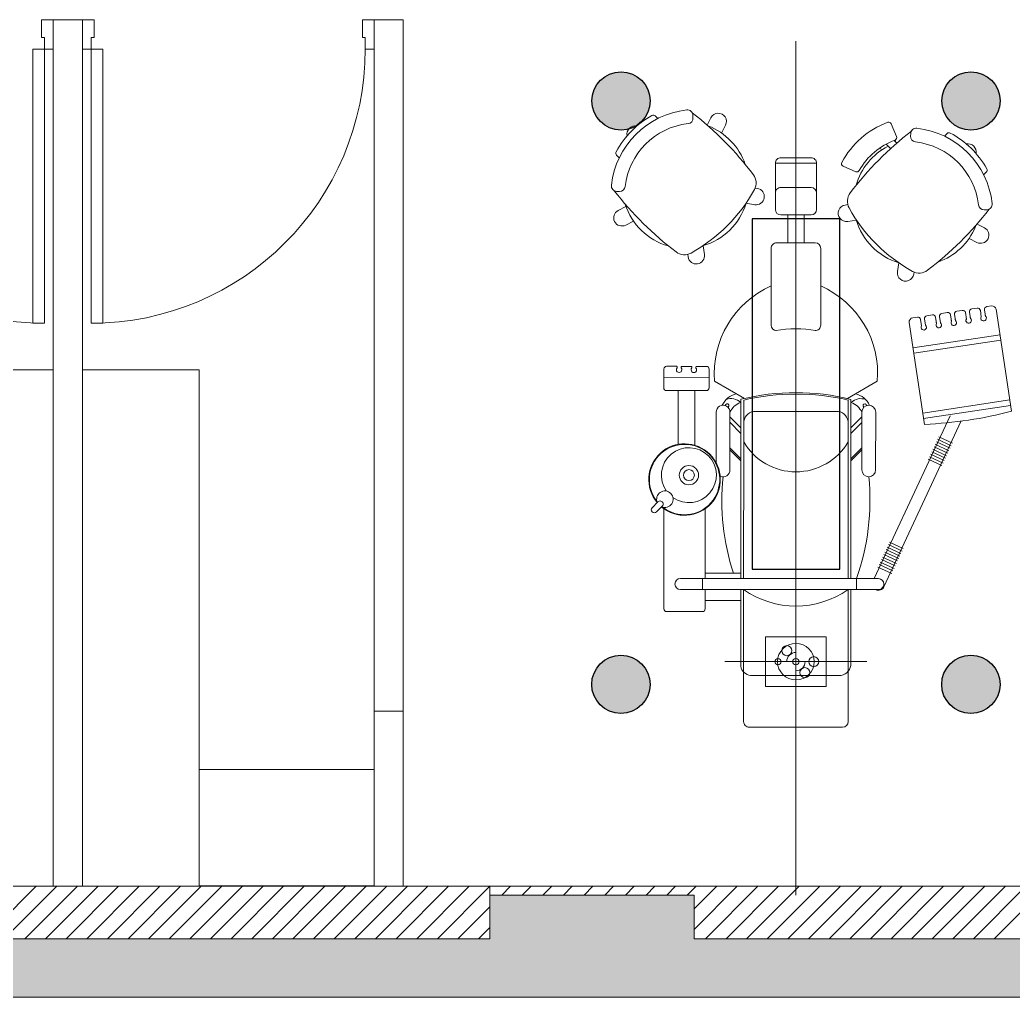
# Model space of a CAD drawing. Header units: metres. Extents: x 11578468 to 47831421, y -58341524 to -14256839.
# Drawn here: x 23841616 to 23845022, y -29093892 to -29090542 of the extents above; entities that cross this region are included whole.
import ezdxf

# ---------------------------------------------------------------- set-up
doc = ezdxf.new("R2010")
doc.units = ezdxf.units.M
doc.header["$LTSCALE"] = 50
doc.header["$MEASUREMENT"] = 0
doc.layers.get('0').update_dxf_attribs({"linetype": 'CONTINUOUS'})
doc.layers.add('#조명', color=40, linetype='CONTINUOUS')
doc.layers.add('wall', color=3, linetype='CONTINUOUS')
doc.layers.add('ha', color=8, linetype='CONTINUOUS', lineweight=5)

msp = doc.modelspace()

# ---------------------------------------------------------------- hatches: boundary and pattern name
at = {"layer": 'wall', "ltscale": 10}
h = msp.add_hatch(color=1, dxfattribs=at)
h.dxf.hatch_style = 1
h.paths.add_polyline_path([(23843777.18645522, -29090820.09982186, 1), (23843577.18645522, -29090820.09982186, 1)])
h = msp.add_hatch(color=1, dxfattribs=at)
h.dxf.hatch_style = 1
h.paths.add_polyline_path([(23844977.18647473, -29090820.09982186, 1), (23844777.18647473, -29090820.09982186, 1)])
h = msp.add_hatch(color=1, dxfattribs=at)
h.dxf.hatch_style = 1
h.paths.add_polyline_path([(23843776.82577935, -29092820.09982186, 1), (23843576.82577935, -29092820.09982186, 1)])
h = msp.add_hatch(color=1, dxfattribs=at)
h.dxf.hatch_style = 1
h.paths.add_polyline_path([(23844976.82579887, -29092820.09982186, 1), (23844776.82579887, -29092820.09982186, 1)])

# ---------------------------------------------------------------- linework, layer by layer
at = {"layer": '#조명', "ltscale": 10}
msp.add_lwpolyline([(23844127.00552205, -29092424.81437638), (23844427.00552205, -29092424.81437638), (23844427.00552205, -29091224.81437638), (23844127.00552205, -29091224.81437638)], close=True, dxfattribs=at)
for centre in [(23843677.18645522, -29090820.09982186), (23844877.18647473, -29090820.09982186), (23843676.82577935, -29092820.09982186), (23844876.82579887, -29092820.09982186)]:
    msp.add_circle(centre, 100)
at = {"layer": 'ha'}
for p, q in [((23841730.24383305, -29090542.27177942), (23841690.24383305, -29090542.27177942)), ((23841690.24383305, -29090542.27177942), (23841690.24383305, -29090602.27177942)), ((23841730.24383305, -29090542.2717794), (23841830.24383305, -29090542.2717794)), ((23841730.24383305, -29090542.27177942), (23841830.24383305, -29090542.27177942)), ((23841730.24383305, -29093512.27177939), (23841730.24383305, -29090542.27177942)), ((23841730.24383305, -29090642.27177942), (23841730.24383305, -29090542.27177942)), ((23841830.24383305, -29090542.2717794), (23841830.24383305, -29090642.27177941)), ((23841830.24383305, -29090542.27177942), (23841830.24383305, -29090642.27177942)), ((23841830.24383305, -29090642.27177942), (23841830.24383305, -29090542.27177942)), ((23841830.24383305, -29090542.27177942), (23841870.24383305, -29090542.27177942)), ((23841870.24383305, -29090542.27177942), (23841870.24383305, -29090602.27177942)), ((23842830.24383305, -29090542.27177942), (23842790.24383305, -29090542.27177942)), ((23842790.24383305, -29090542.27177942), (23842790.24383305, -29090602.27177942)), ((23842830.24383305, -29090542.2717794), (23842830.24383305, -29093512.27177938)), ((23842830.24383305, -29090542.2717794), (23842930.24383305, -29090542.2717794)), ((23842830.24383305, -29090642.27177942), (23842830.24383305, -29090542.27177942)), ((23842930.24383305, -29090542.2717794), (23842930.24383305, -29093512.27177938)), ((23841690.24383305, -29090602.27177942), (23841700.24383305, -29090602.27177942)), ((23841700.24383305, -29090602.27177942), (23841700.24383305, -29090642.27177942)), ((23841870.24383305, -29090602.27177942), (23841860.24383305, -29090602.27177942)), ((23841860.24383305, -29090602.27177942), (23841860.24383305, -29090642.27177942)), ((23842790.24383305, -29090602.27177942), (23842800.24383305, -29090602.27177942)), ((23842800.24383305, -29090602.27177942), (23842800.24383305, -29090642.27177942)), ((23841700.24383305, -29090642.27177942), (23841660.24383305, -29090642.27177942)), ((23841660.24383305, -29090642.27177942), (23841660.24383305, -29091582.27177942)), ((23841700.24383305, -29090642.27177942), (23841730.24383305, -29090642.27177942)), ((23841700.24383305, -29091582.27177942), (23841700.24383305, -29090642.27177942)), ((23841830.24383305, -29090642.27177942), (23841830.24383305, -29093512.27177939)), ((23841860.24383305, -29090642.27177942), (23841830.24383305, -29090642.27177942)), ((23841860.24383305, -29091582.27177942), (23841860.24383305, -29090642.27177942)), ((23841860.24383305, -29090642.27177942), (23841900.24383305, -29090642.27177942)), ((23841900.24383305, -29090642.27177942), (23841900.24383305, -29091582.27177942)), ((23842800.24383305, -29090642.27177942), (23842830.24383305, -29090642.27177942)), ((23844276.69593416, -29093542.2717794), (23844277.22374493, -29090615.48441824)), ((23843803.58431722, -29090880.36259961), (23843794.56423073, -29090871.3392592)), ((23843923.66018338, -29090868.97731691), (23843924.04733234, -29090878.42180504)), ((23843985.40976929, -29090877.53543856), (23843972.39992597, -29090902.7719336)), ((23844035.69571318, -29090903.4586997), (23844021.88513255, -29090930.24846505)), ((23844622.23776557, -29090941.91178627), (23844603.55617258, -29090898.53513156)), ((23844670.70266903, -29090931.7944639), (23844670.3121137, -29090941.23881178)), ((23844786.09750638, -29090940.92269087), (23844795.28735257, -29090931.73615864)), ((23844566.32403552, -29090979.92900586), (23844570.5998483, -29090988.42012779)), ((23844586.08299343, -29090968.06142783), (23844600.90067955, -29090982.88445929)), ((23844613.66604492, -29090955.64289101), (23844622.82774398, -29090964.80789507)), ((23844616.85334939, -29090954.48337635), (23844621.26534048, -29090963.24492795)), ((23843671.40122068, -29091014.87541018), (23843662.21468845, -29091005.68556399)), ((23844225.29162493, -29091014.83733015), (23844329.0118246, -29091014.85603483)), ((23841900.24383305, -29091459.5361588), (23841900.24383305, -29091035.02525667)), ((23841900.24383305, -29091459.5361588), (23841900.24383305, -29091035.02525667)), ((23844206.41332454, -29091135.62084183), (23844206.43170615, -29091033.69214772)), ((23844347.86664187, -29091033.71765381), (23844206.43000596, -29091033.69214742)), ((23844277.04763733, -29091592.02663536), (23844277.14812546, -29091034.8053712)), ((23844347.84996046, -29091135.64634822), (23844347.86664187, -29091033.71765381)), ((23844482.31180063, -29091062.75544627), (23844438.85136854, -29091044.01918621)), ((23844920.61031695, -29091073.10578742), (23844929.63365736, -29091064.08570092)), ((23844137.6032168, -29091118.82112132), (23844144.73009294, -29091119.98460036)), ((23844225.27494352, -29091116.76602456), (23844328.99514319, -29091116.78472924)), ((23843662.27299371, -29091130.27024753), (23843671.71734159, -29091130.66080286)), ((23844206.40312199, -29091192.19549619), (23844206.41332455, -29091135.62084183)), ((23844347.84996046, -29091135.64634822), (23844347.8397579, -29091192.22100258)), ((23843667.3197895, -29091195.51071166), (23843694.11453426, -29091181.70979434)), ((23844105.86853273, -29091170.96395328), (23844135.61481776, -29091175.82010322)), ((23844445.95979554, -29091176.98190172), (23844455.10481507, -29091175.57792288)), ((23844328.97813893, -29091211.07581985), (23844225.25793926, -29091211.05711516)), ((23844248.81346707, -29091306.68650819), (23844248.83071191, -29091211.06136623)), ((23844305.38812144, -29091306.69671074), (23844305.40536628, -29091211.07156879)), ((23844931.99559965, -29091193.18165357), (23844922.55111152, -29091193.56880253)), ((23843693.22491203, -29091245.80600217), (23843720.01965678, -29091232.00508486)), ((23844454.54477295, -29091232.90139549), (23844484.33580401, -29091228.32776094)), ((23844923.437478, -29091254.93123949), (23844900.66245165, -29091243.19032523)), ((23843963.3799253, -29091346.42814362), (23843958.80629075, -29091316.63711255)), ((23844343.10455768, -29091306.70351245), (23844211.09703083, -29091306.67970648)), ((23844897.51421686, -29091305.21718337), (23844870.72445151, -29091291.40660274)), ((23843907.46043153, -29091355.01312102), (23843906.05645269, -29091345.86810149)), ((23844192.23541185, -29091325.53452375), (23844192.1879388, -29091588.77948151)), ((23844361.95937495, -29091325.56513142), (23844361.9119019, -29091588.81008918)), ((23844630.00896328, -29091375.39000292), (23844625.15281335, -29091405.13628795)), ((23844682.15179524, -29091407.12468699), (23844680.9883162, -29091414.25156314)), ((23844931.30447975, -29091525.38000182), (23844948.29481792, -29091522.82116072)), ((23844677.58985939, -29091563.59085984), (23844693.54345258, -29091561.1881584)), ((23844726.17731562, -29091556.27331389), (23844744.82713949, -29091553.46454485)), ((23844758.8514673, -29091583.16578818), (23844755.55434705, -29091561.3776902)), ((23844772.83620558, -29091581.05147466), (23844769.54227698, -29091559.28447294)), ((23844777.46100254, -29091548.54970035), (23844796.10890267, -29091545.74122103)), ((23844810.13549136, -29091575.45741439), (23844806.83611033, -29091553.65436698)), ((23844824.12022964, -29091573.34310088), (23844820.82404007, -29091551.56114851)), ((23844828.74276572, -29091540.82637652), (23844847.39066586, -29091538.0178972)), ((23844861.41951542, -29091567.74904061), (23844858.1178736, -29091545.93104377)), ((23844875.4042537, -29091565.63472709), (23844872.10580315, -29091543.83782407)), ((23844875.4042537, -29091565.63472709), (23844874.85655886, -29091562.01210023)), ((23844880.0245289, -29091533.1030527), (23844898.6706167, -29091530.29484633)), ((23844912.69946627, -29091560.02598973), (23844909.39782445, -29091538.2079929)), ((23844912.69946627, -29091560.02598973), (23844912.15177143, -29091556.40336288)), ((23844926.68420454, -29091557.91167622), (23844923.385754, -29091536.1147732)), ((23844926.68420454, -29091557.91167622), (23844926.13650971, -29091554.28904936)), ((23844963.68033645, -29091534.43340578), (23845016.28334591, -29091883.92648838)), ((23841660.24383305, -29091582.27177942), (23841700.24383305, -29091582.27177942)), ((23841900.24383305, -29091582.27177942), (23841860.24383305, -29091582.27177942)), ((23844717.91666405, -29091928.86219962), (23844665.31526541, -29091579.37981923)), ((23844707.57792934, -29091590.9565116), (23844704.27066055, -29091569.10130648)), ((23844707.57792934, -29091590.9565116), (23844707.0302345, -29091587.33388474)), ((23844721.56266762, -29091588.84219808), (23844718.25858964, -29091567.00808375)), ((23844721.56266762, -29091588.84219808), (23844721.01497278, -29091585.21957123)), ((23844758.8514673, -29091583.16578818), (23844758.30377247, -29091579.54316133)), ((23844772.83620558, -29091581.05147466), (23844772.28851074, -29091577.42884781)), ((23844810.13549136, -29091575.45741439), (23844809.58779653, -29091571.83478754)), ((23844824.12022964, -29091573.34310088), (23844823.5725348, -29091569.72047402)), ((23844861.41951542, -29091567.74904061), (23844860.87182059, -29091564.12641375)), ((23844678.41855023, -29091666.45279581), (23844976.78523209, -29091621.51708458)), ((23844681.22703218, -29091685.10071343), (23844979.59371404, -29091640.16500219)), ((23843867.64575406, -29091729.88014945), (23843833.70121774, -29091729.74848632)), ((23843869.51070002, -29091735.43681657), (23843869.52447325, -29091731.7730473)), ((23843883.65426391, -29091735.48998654), (23843883.66803713, -29091731.82621727)), ((23843918.18546106, -29091730.06089762), (23843885.56093498, -29091729.94749808)), ((23843920.05040703, -29091735.61756474), (23843920.06418025, -29091731.95379547)), ((23843934.19397091, -29091735.67073471), (23843934.20774413, -29091732.00696544)), ((23843970.04517831, -29091730.25990938), (23843936.10064198, -29091730.12824625)), ((23840553.24383305, -29091742.27177939), (23841730.24383305, -29091742.27177941)), ((23842230.24383305, -29091742.27177941), (23841830.24383305, -29091742.27177941)), ((23842230.24383305, -29093512.27177938), (23842230.24383305, -29091742.27177941)), ((23843823.87145393, -29091803.48831236), (23843824.22058266, -29091739.12578655)), ((23843979.33087239, -29091768.01136965), (23843824.06714526, -29091767.41225366)), ((23843979.19511789, -29091803.60003638), (23843979.43877424, -29091739.72439862)), ((23844100.22507228, -29091840.20250163), (23843998.02362796, -29091781.17189329)), ((23844453.81999335, -29091840.2435729), (23844556.00340842, -29091781.27251821)), ((23843969.76437686, -29091812.99317796), (23843833.298724, -29091812.96856803)), ((23843873.2109685, -29091997.37816863), (23843873.24422324, -29091812.97577171)), ((23843929.78507448, -29092000.42925652), (23843929.81887761, -29091812.98597427)), ((23844088.31107726, -29092457.47359292), (23844088.42188668, -29091843.01925737)), ((23844097.82540307, -29091989.65059445), (23844097.85062975, -29091845.59616551)), ((23844456.13154739, -29091989.71521064), (23844456.15677974, -29091845.62921606)), ((23844465.4754397, -29092457.54160996), (23844465.5862551, -29091843.05411089)), ((23844712.09203992, -29091890.18753025), (23845010.45872178, -29091845.25181902)), ((23844714.90052187, -29091908.83544787), (23845013.26720373, -29091863.89973664)), ((23844003.52061933, -29092060.84942702), (23844003.55197149, -29091886.9971909)), ((23844050.66180785, -29092085.01698331), (23844050.69751679, -29091887.00569303)), ((23844088.40426179, -29091940.75184671), (23844050.69462725, -29091903.02860877)), ((23844422.56678166, -29091884.23745269), (23844131.3547048, -29091884.19806525)), ((23844465.56862423, -29091940.81986375), (23844503.29186217, -29091903.11022921)), ((23844503.25904277, -29092085.09860376), (23844503.29475171, -29091887.08731348)), ((23844805.63622126, -29091899.20771274), (23844545.15155268, -29092457.55597858)), ((23844550.40458807, -29092085.10710589), (23844550.44029702, -29091887.09581561)), ((23844088.40086094, -29091959.61006483), (23844050.6912264, -29091921.88682689)), ((23844465.56522337, -29091959.67808187), (23844503.28846132, -29091921.96844734)), ((23844844.08852477, -29091917.1467593), (23844578.98928121, -29092485.38635562)), ((23844766.68158642, -29091971.55560547), (23844813.67884626, -29091993.48110681)), ((23844097.74053471, -29092457.47529341), (23844097.82540307, -29091989.65059445)), ((23844456.04667765, -29092457.53990959), (23844456.13154739, -29091989.71521064)), ((23844750.73576726, -29092005.73543081), (23844797.7330271, -29092027.66093216)), ((23844754.72222205, -29091997.19047447), (23844801.71948189, -29092019.11597582)), ((23844758.70867684, -29091988.64551814), (23844805.70593668, -29092010.57101949)), ((23844762.69513163, -29091980.1005618), (23844809.69239147, -29092002.02606315)), ((23844088.38385668, -29092053.90115544), (23844050.67422214, -29092016.1779175)), ((23844088.38505906, -29092047.23376849), (23844050.67542452, -29092009.51053054)), ((23844465.54821911, -29092053.96917249), (23844503.27145706, -29092016.25953794)), ((23844465.5494215, -29092047.30178552), (23844503.27265945, -29092009.59215099)), ((23844734.78994809, -29092039.91525615), (23844781.78720794, -29092061.8407575)), ((23844738.77640288, -29092031.37029982), (23844785.77366273, -29092053.29580116)), ((23844742.76285768, -29092022.82534348), (23844789.76011752, -29092044.75084483)), ((23844746.74931246, -29092014.28038714), (23844793.74657231, -29092036.20588849)), ((23844730.8034933, -29092048.46021249), (23844777.80075315, -29092070.38571383)), ((23843803.85527411, -29092194.50003037), (23843783.84950215, -29092214.49858804)), ((23843818.52088017, -29092209.17092692), (23843798.51510821, -29092229.16948459)), ((23843824.27731887, -29092561.14618066), (23843824.33918312, -29092218.09992061)), ((23843965.73265947, -29092457.45148738), (23843965.77581904, -29092218.125427)), ((23844594.26741673, -29092341.12496698), (23844641.26467658, -29092363.05046833)), ((23844598.25387152, -29092332.58001065), (23844645.25113137, -29092354.505512)), ((23844578.32159757, -29092375.30479233), (23844625.31885742, -29092397.23029367)), ((23844582.30805236, -29092366.75983599), (23844629.30531221, -29092388.68533734)), ((23844586.29450715, -29092358.21487965), (23844633.291767, -29092380.140381)), ((23844590.28096194, -29092349.66992332), (23844637.27822179, -29092371.59542467)), ((23844562.37577841, -29092409.48461767), (23844609.37303825, -29092431.41011902)), ((23844566.3622332, -29092400.93966133), (23844613.35949304, -29092422.86516268)), ((23844570.34868799, -29092392.394705), (23844617.34594784, -29092414.32020634)), ((23844574.33514278, -29092383.84974866), (23844621.33240262, -29092405.77525001)), ((23844088.31447811, -29092438.6153748), (23843965.73606032, -29092438.59326926)), ((23844558.38932362, -29092418.029574), (23844605.38658346, -29092439.95507535)), ((23844559.76653031, -29092457.55861422), (23843880.87067792, -29092457.43618355)), ((23843956.29674871, -29092495.1662232), (23843956.30355041, -29092457.44978695)), ((23844484.32685611, -29092495.26144705), (23844484.33365782, -29092457.54501081)), ((23844559.7597286, -29092495.27505046), (23843880.86387622, -29092495.15261979)), ((23843965.71395478, -29092561.17168705), (23843965.72585776, -29092495.16792362)), ((23844088.25691016, -29092757.83805565), (23844088.30427556, -29092495.19002916)), ((23844097.68161508, -29092782.26130629), (23844097.73369255, -29092495.19172964)), ((23844455.98815056, -29092780.15689268), (23844456.03983537, -29092495.25634583)), ((23844465.42271654, -29092749.89919945), (23844465.46863799, -29092495.2580462)), ((23844088.29747385, -29092532.9064654), (23843965.71905606, -29092532.88435987)), ((23843956.2831453, -29092570.59909568), (23843833.7047275, -29092570.57699015)), ((23844276.82319174, -29092836.61002856), (23844276.85721726, -29092647.93355626)), ((23844173.10470099, -29092827.11506927), (23844173.13530866, -29092657.39110618)), ((23844173.13530866, -29092657.39110618), (23844380.575708, -29092657.42851555)), ((23844380.575708, -29092657.42851555), (23844380.54510034, -29092827.15247865)), ((23844520.43916113, -29092742.31572254), (23844033.24124787, -29092742.22786228)), ((23844371.17844065, -29092742.28880518), (23844182.50196834, -29092742.25477965)), ((23844097.64890847, -29092947.79586012), (23844097.68161508, -29092782.26130629)), ((23844431.97536156, -29092789.43378703), (23844121.44864414, -29092789.39065006)), ((23844455.95490327, -29092947.84668595), (23844455.98815056, -29092780.15689268)), ((23844380.54510034, -29092827.15247865), (23844173.10470099, -29092827.11506927)), ((23842930.24383305, -29092912.27177941), (23842830.24383305, -29092912.27177941)), ((23844437.09413458, -29092966.70116526), (23844116.50457589, -29092966.65780441)), ((23842830.24383305, -29093112.27177941), (23842230.24383305, -29093112.27177941)), ((23842230.24383305, -29093112.27177941), (23842230.24383305, -29093510.19280861)), ((23842830.24383305, -29093510.19280861), (23842830.24383305, -29093112.27177941)), ((23842230.24383305, -29093512.27177939), (23837927.69593415, -29093512.2717794)), ((23842230.24383308, -29093512.27177938), (23838777.69593415, -29093512.27177938)), ((23841491.78984314, -29093692.2717794), (23841671.78984316, -29093512.27177939)), ((23841562.50052126, -29093692.2717794), (23841742.50052128, -29093512.27177939)), ((23841633.21119938, -29093692.2717794), (23841813.2111994, -29093512.27177938)), ((23841703.9218775, -29093692.2717794), (23841883.92187752, -29093512.27177938)), ((23841774.63255562, -29093692.2717794), (23841954.63255564, -29093512.27177938)), ((23842830.24383305, -29093512.27177938), (23841830.24383305, -29093512.27177938)), ((23841830.24383305, -29093512.27177938), (23842230.24383305, -29093512.27177938)), ((23841845.34323374, -29093692.2717794), (23842025.34323376, -29093512.27177938)), ((23841916.05391185, -29093692.2717794), (23842096.05391188, -29093512.27177938)), ((23841986.76458997, -29093692.2717794), (23842166.76459, -29093512.27177938)), ((23842057.47526809, -29093692.2717794), (23842237.47526811, -29093512.27177938)), ((23842128.18594621, -29093692.2717794), (23842308.18594623, -29093512.27177938)), ((23842198.89662433, -29093692.2717794), (23842378.89662435, -29093512.27177938)), ((23842230.24383305, -29093510.19280861), (23842830.24383305, -29093510.19280861)), ((23842830.24383305, -29093512.27177938), (23842230.24383305, -29093512.27177938)), ((23842269.60730245, -29093692.2717794), (23842449.60730247, -29093512.27177938)), ((23842340.31798057, -29093692.2717794), (23842520.31798059, -29093512.27177938)), ((23842411.02865868, -29093692.2717794), (23842591.02865871, -29093512.27177938)), ((23842481.7393368, -29093692.2717794), (23842661.73933683, -29093512.27177938)), ((23842552.45001492, -29093692.2717794), (23842732.45001495, -29093512.27177938)), ((23842623.16069304, -29093692.2717794), (23842803.16069306, -29093512.27177938)), ((23842693.87137116, -29093692.2717794), (23842873.87137118, -29093512.27177938)), ((23842764.58204928, -29093692.2717794), (23842944.5820493, -29093512.27177938)), ((23842830.24383305, -29093512.27177938), (23843227.69593415, -29093512.27177938)), ((23842830.24383305, -29093512.41921788), (23842830.24383305, -29093512.27177938)), ((23842835.2927274, -29093692.2717794), (23843015.29272742, -29093512.27177938)), ((23842906.00340552, -29093692.2717794), (23843086.00340554, -29093512.27177938)), ((23842976.71408363, -29093692.2717794), (23843156.71408366, -29093512.27177938)), ((23843047.42476175, -29093692.2717794), (23843227.42476178, -29093512.27177938)), ((23843227.69593415, -29093542.27177942), (23843227.69593415, -29093512.27177938)), ((23843227.69593415, -29093512.27177938), (23846727.69593415, -29093512.27177938)), ((23843268.13543987, -29093542.2717794), (23843298.1354399, -29093512.27177938)), ((23843338.84611799, -29093542.2717794), (23843368.84611801, -29093512.27177938)), ((23843409.55679611, -29093542.2717794), (23843439.55679613, -29093512.27177938)), ((23843480.26747423, -29093542.2717794), (23843510.26747425, -29093512.27177938)), ((23843550.97815235, -29093542.2717794), (23843580.97815237, -29093512.27177938)), ((23843621.68883047, -29093542.2717794), (23843651.68883049, -29093512.27177938)), ((23843692.39950858, -29093542.2717794), (23843722.39950861, -29093512.27177938)), ((23843763.1101867, -29093542.2717794), (23843793.11018673, -29093512.27177938)), ((23843833.82086482, -29093542.2717794), (23843863.82086485, -29093512.27177938)), ((23843904.53154294, -29093542.2717794), (23843934.53154296, -29093512.27177938)), ((23843927.69593415, -29093589.81806631), (23844005.24222108, -29093512.27177938)), ((23843927.69593415, -29093660.52874443), (23844075.9528992, -29093512.27177938)), ((23843966.66357729, -29093692.2717794), (23844146.66357732, -29093512.27177938)), ((23844037.37425541, -29093692.2717794), (23844217.37425544, -29093512.27177938)), ((23844108.08493353, -29093692.2717794), (23844288.08493356, -29093512.27177938)), ((23844178.79561165, -29093692.2717794), (23844358.79561168, -29093512.27177938)), ((23844249.50628977, -29093692.2717794), (23844429.5062898, -29093512.27177938)), ((23844320.21696789, -29093692.2717794), (23844500.21696791, -29093512.27177938)), ((23844390.92764601, -29093692.2717794), (23844570.92764603, -29093512.27177938)), ((23844461.63832412, -29093692.2717794), (23844641.63832415, -29093512.27177938)), ((23844532.34900224, -29093692.2717794), (23844712.34900227, -29093512.27177938)), ((23844603.05968036, -29093692.2717794), (23844783.05968039, -29093512.27177938)), ((23844673.77035848, -29093692.2717794), (23844853.77035851, -29093512.27177938)), ((23844744.4810366, -29093692.2717794), (23844924.48103663, -29093512.27177938)), ((23844815.19171472, -29093692.2717794), (23844995.19171475, -29093512.27177938)), ((23844885.90239284, -29093692.2717794), (23845065.90239286, -29093512.27177938)), ((23844956.61307095, -29093692.2717794), (23845136.61307098, -29093512.27177938)), ((23843427.69593415, -29093542.2717794), (23843227.69593415, -29093542.27177941)), ((23843227.69593415, -29093692.2717794), (23843227.69593415, -29093542.2717794)), ((23843227.69593415, -29093542.2717794), (23843927.69593415, -29093542.2717794)), ((23843227.69593415, -29093542.27177941), (23843227.69593415, -29093692.2717794)), ((23843927.69593415, -29093542.2717794), (23843927.69593415, -29093692.2717794)), ((23843927.69593415, -29093692.2717794), (23843927.69593415, -29093542.27177941)), ((23843118.13543987, -29093692.2717794), (23843227.69593415, -29093582.71128512)), ((23843188.84611799, -29093692.2717794), (23843227.69593415, -29093653.42196324)), ((23838777.69593415, -29093692.2717794), (23842830.24383305, -29093692.2717794)), ((23843227.69593415, -29093692.2717794), (23840427.69593415, -29093692.2717794)), ((23842930.24383305, -29093692.2717794), (23842830.24383305, -29093692.2717794)), ((23842830.24383305, -29093692.2717794), (23842930.24383305, -29093692.2717794)), ((23843227.69593415, -29093692.2717794), (23842930.24383305, -29093692.2717794)), ((23846727.69593415, -29093692.2717794), (23843927.69593415, -29093692.2717794)), ((23846727.69593415, -29093692.2717794), (23843927.69593415, -29093692.2717794)), ((23846727.69593415, -29093892.2717794), (23840427.69593415, -29093892.2717794))]:
    msp.add_line(p, q, dxfattribs=at)
for centre, radius in [((23843910.0771561, -29092102.99461848), 33.00188224976487), ((23843910.0771561, -29092102.99461848), 18.85821842843706), ((23844276.8402045, -29092742.27179241), 62.89215845883763), ((23844245.7309463, -29092704.54974476), 17.20812431594882), ((23844215.5509956, -29092742.26073964), 10.8434755963513), ((23844276.8402045, -29092742.27179241), 10.8434755963513), ((23844338.12941339, -29092742.28284518), 17.20812431594882), ((23844307.9494627, -29092779.99384006), 17.20812431594882)]:
    msp.add_circle(centre, radius, dxfattribs=at)
for centre, radius, start, end in [((23841700.24383305, -29090642.27177942), 940.0000000030558, 180, 270), ((23841860.24383305, -29090642.27177942), 940.0000000030558, 270, 0), ((23843934.83314962, -29091141.54152036), 292.3023856407746, 96.30192954086827, 173.6774052517098), ((23843934.83314962, -29091141.54152036), 311.1606040692117, 119.1423445411836, 151.8132088445344), ((23843787.89564139, -29090878.00544378), 9.42910921421853, 44.98966740312129, 119.1423445347677), ((23843904.8177892, -29090869.74970533), 18.85821842843706, 2.347357415333858, 96.30192953828569), ((23843905.20493816, -29090879.19419346), 18.85821842843706, 276.4434011737894, 2.347357415333858), ((23843229.12547838, -29091754.92002784), 1130.757833914286, 37.09559128375717, 52.24514637736467), ((23844010.55274124, -29090890.49706913), 28.28732764265561, 332.7281231413394, 152.7281231480462), ((23843934.83314962, -29091141.54152036), 245.156839569682, 96.44340117455688, 173.5359336182496), ((23843725.69107537, -29090934.23013609), 28.28732764265563, 79.19431450363402, 191.3094158907666), ((23843898.21860965, -29091108.40282598), 216.8695119270263, 19.07207735969419, 68.96171958783049), ((23844692.57009058, -29091167.74007984), 292.3023856407746, 110.1996479685969, 152.0966097995543), ((23844594.89608879, -29090902.26488347), 9.42910921421853, 23.30072887236956, 110.1996479723532), ((23844689.5447834, -29090932.57364826), 18.85821842843706, 83.6774052511046, 177.6319773792437), ((23844659.43139619, -29091204.35461981), 292.3023856407746, 6.30192954086827, 83.67740525469326), ((23845364.91779071, -29091817.9876191), 1130.757833914286, 127.7341884278055, 142.8837435146221), ((23844613.57768178, -29090945.64153818), 9.42910921421853, 289.5786309660554, 23.30072887236956), ((23844689.15422807, -29090942.01799614), 18.85821842843706, 177.6319773792437, 263.5359336249915), ((23844801.95353715, -29090938.40474798), 9.42910921421853, 61.8132088572514, 134.9896674191307), ((23844659.43139619, -29091204.35461981), 311.1606040692117, 29.14234453931724, 61.81320885466243), ((23844692.57009058, -29091167.74007984), 216.8695119270263, 117.3113427243962, 164.4055478526124), ((23844692.57009058, -29091167.74007984), 226.2986211412448, 109.5786309670815, 151.1776219623344), ((23844659.43139619, -29091204.35461981), 245.156839569682, 6.443401177152287, 83.53593362094293), ((23844866.74278047, -29090995.21254556), 28.28732764265563, 349.194314503634, 101.3094158966859), ((23843668.88327779, -29090999.01937941), 9.42910921421853, 151.8132088479915, 224.9896673871176), ((23844225.28822408, -29091033.69554827), 18.85821842843706, 89.98966738948968, 179.989667400808), ((23844329.00842375, -29091033.71425295), 18.85821842843706, 359.9896673894917, 89.98966740081005), ((23844442.58424369, -29091035.36044821), 9.42910921421853, 152.0966098096124, 246.6786059334535), ((23844922.96747278, -29091057.41711158), 9.42910921421853, 314.9896673871177, 29.14234454579131), ((23844093.44751735, -29091101.34294492), 47.1455460710926, 331.1920782185476, 37.09559128539258), ((23844486.04467578, -29091054.09670828), 9.42910921421853, 246.6786059334535, 331.1776219600214), ((23843663.05217807, -29091111.42813316), 18.85821842843706, 173.6774052511046, 267.6319773797114), ((23843672.49652595, -29091111.81868849), 18.85821842843706, 267.6319773797114, 353.5359336137451), ((23844140.17245535, -29091147.90235179), 28.28732764265563, 260.7281231612156, 80.72812315376865), ((23844225.27154266, -29091135.62424268), 18.85821842843706, 89.98966738949173, 179.989667400808), ((23844328.99174234, -29091135.64294736), 18.85821842843706, 359.9896674008101, 89.98966738949173), ((23844548.46614891, -29090436.05512585), 1130.757833914286, 217.7341884257688, 232.8837435073727), ((23843651.931819, -29090858.53813566), 551.0208156440326, 298.7872565860094, 331.1920782165011), ((23844500.83153744, -29091164.0988386), 47.1455460710926, 142.8837435147263, 208.7872565783396), ((23843898.21860965, -29091108.40282598), 216.8695119270263, 197.5090637738937, 254.4055478476079), ((23843898.21860965, -29091108.40282598), 216.8695119270263, 285.90532999325, 343.2683296477508), ((23844450.25228424, -29091204.94164861), 28.28732764265561, 98.72812314455007, 278.7281231531532), ((23844942.4347809, -29090921.45328919), 551.0208156440326, 208.7872565795777, 241.1920782099165), ((23844921.7787231, -29091174.72640835), 18.85821842843706, 186.4434011737894, 272.3473574153338), ((23844931.22321123, -29091174.33925939), 18.85821842843706, 272.3473574153338, 6.301929537043291), ((23843680.27235077, -29091220.65835692), 28.28732764265561, 117.2512116511685, 297.2512116477134), ((23844225.26134011, -29091192.19889705), 18.85821842843706, 179.9896673894917, 269.9896673894897), ((23844328.98153978, -29091192.21760173), 18.85821842843706, 269.98966740081, 359.9896673894917), ((23844046.05288872, -29090498.64694857), 1130.757833914286, 307.0955912809258, 322.2451463698488), ((23844692.57009058, -29091167.74007984), 216.8695119270263, 195.9053299904105, 253.2683296486933), ((23844692.57009058, -29091167.74007984), 216.8695119270263, 289.0720773537915, 337.408978080205), ((23844910.47584743, -29091280.07421143), 28.28732764265561, 242.728123154753, 62.72812315475296), ((23844211.09362997, -29091325.5379246), 18.85821842843706, 89.98966740081005, 179.9896674008101), ((23844343.10115683, -29091325.56173057), 18.85821842843706, 359.9896674008101, 89.98966740081005), ((23843894.57736841, -29091300.14137913), 47.1455460710926, 232.8837435056522, 298.7872565884554), ((23843935.42017841, -29091350.72063232), 28.28732764265561, 188.7281231520082, 8.728123144550056), ((23844653.07056477, -29091409.69392554), 28.28732764265563, 170.7281231451059, 350.7281231463217), ((23844699.62997164, -29091362.96898754), 47.1455460710926, 241.192078208432, 307.0955912817815), ((23844325.37008486, -29091754.3671967), 328.4420719112941, 113.9182658141294, 184.6812089471736), ((23844228.66664062, -29091754.3497574), 328.4420719112941, 355.2981258485781, 66.06106898754541), ((23844932.70872072, -29091534.70396063), 9.42910921421853, 98.56470076463918, 188.6050853731707), ((23844949.75166611, -29091536.8894862), 14.14355643139034, 10.00031929979841, 95.91220221647056), ((23844679.34947903, -29091577.62453103), 14.14355643139034, 97.12940326073223, 187.1290822654491), ((23844694.94769355, -29091570.5121172), 9.42910921421853, 8.605074062525253, 98.5647007870234), ((23844727.5815566, -29091565.5972727), 9.42910921421853, 98.56470078365221, 188.6050760537748), ((23844746.23138047, -29091562.78850365), 9.42910921421853, 8.605090866740213, 98.5647007870234), ((23844778.86524351, -29091557.87365915), 9.42910921421853, 98.56470076463918, 188.6050928837586), ((23844797.51314365, -29091555.06517983), 9.42910921421853, 8.605087133828102, 98.5647007870234), ((23844830.14700669, -29091550.15033533), 9.42910921421853, 98.56470078365221, 188.6050891284646), ((23844848.79490683, -29091547.34185601), 9.42910921421853, 8.60508338192113, 98.5647007870234), ((23844881.42876988, -29091542.42701151), 9.42910921421853, 98.56470078365221, 188.6050853731707), ((23844900.07485768, -29091539.61880514), 9.42910921421853, 8.60508338192113, 98.56470078365221), ((23844920.62416003, -29091565.13552291), 9.429109214219064, 147.187657003133, 50.00690122120887), ((23844211.04615692, -29091588.78288236), 18.85821842843706, 179.9896674008101, 269.98966740081), ((23844343.05368378, -29091588.80668833), 18.85821842843706, 269.98966740081, 359.9896674008101), ((23844715.5026231, -29091596.06604478), 9.429109214219064, 147.187657003133, 50.00690122120887), ((23844766.77616107, -29091588.27532136), 9.429109214219064, 147.187657003133, 50.00690120666041), ((23844818.06018513, -29091580.56694758), 9.429109214219064, 147.187656984108, 50.00690122120887), ((23844869.34420919, -29091572.85857379), 9.429109214219064, 147.187657003133, 50.00690122120887), ((23844276.977941, -29091987.93076304), 386.5934777829597, 79.76807573896069, 100.2112590574432), ((23843833.64955031, -29091739.17745397), 9.42910921421853, 89.68604242637386, 179.6860424038616), ((23843867.63866473, -29091731.76595797), 1.885821842843698, 359.7846087456844, 89.78460874610985), ((23843885.55384565, -29091731.8333066), 1.885821842843698, 89.78460863250193, 179.7846087456844), ((23843918.17837173, -29091731.94670614), 1.885821842843698, 359.7846087456844, 89.78460874610985), ((23843936.09355265, -29091732.01405477), 1.885821842843698, 89.78460863250193, 179.7846087456844), ((23843970.00973166, -29091739.68895197), 9.42910921421853, 359.7846087004965, 89.78460870058157), ((23843876.55903621, -29091741.700127), 9.429109214219064, 138.3749865860324, 41.19423081005065), ((23843927.09874321, -29091741.88087517), 9.429109214219064, 138.3749865860324, 41.19423081005065), ((23843833.30042442, -29091803.53945896), 9.42910921421853, 179.6892072576471, 269.9896673894938), ((23843969.76607728, -29091803.5640689), 9.42910921421853, 269.9896674121304, 359.7814438709385), ((23844086.99436045, -29091891.19884949), 68.40349068738495, 102.0606508199089, 156.1911327989773), ((23844276.93349106, -29092606.8103005), 786.7104820401825, 76.12529421476218, 103.8641164518529), ((23844276.93349106, -29092606.8103005), 781.9959274330731, 76.75079653237404, 103.2386482411364), ((23844466.99639804, -29091891.26737827), 68.40349068738495, 23.78820200271134, 77.92080940144564), ((23844027.12474414, -29091887.00144196), 23.57277303554633, 359.9896673940186, 179.9896674030733), ((23844040.83926816, -29091864.42938621), 6.216299245810451, 305.4172476783344, 175.861255793246), ((23844054.78182656, -29091887.29875747), 46.76051591486446, 46.20609318021813, 111.4178094913216), ((23844112.04993857, -29091917.25330253), 68.40349068738495, 111.3531216463259, 153.7560524515311), ((23844499.21033651, -29091887.37890479), 46.76051591486446, 68.56152529594915, 133.7732416170275), ((23844441.93142434, -29091917.31279267), 68.40349068738495, 26.2232823414266, 68.62621314397727), ((23844526.86752437, -29091887.09156454), 23.57277303554633, 359.9896674030733, 179.9896673940187), ((23844513.16114243, -29091864.51456376), 6.216299245810451, 4.118079008605518, 234.5620871293409), ((23844138.74245334, -29091924.4392092), 40.91367124376327, 100.4029153386398, 180.9500625714816), ((23844415.23631953, -29091924.48907153), 40.91367124376327, 359.0292722242617, 79.67863902902884), ((23844656.76203565, -29090509.78037588), 1420.398926723385, 272.4676064426778, 284.6617951225509), ((23843895.07555685, -29092117.99080799), 122.578419784841, 229.8394093343432, 220.1315926041872), ((23843895.07555685, -29092117.99080799), 120.6925979419972, 231.7331458893237, 218.2486511437138), ((23844276.99749589, -29091884.2105635), 207.4404027128077, 210.2623087143177, 329.7170260816094), ((23843910.0771561, -29092102.99461848), 94.29109214218532, 234.5148725985426, 215.4664764616992), ((23844027.08903519, -29092085.01273224), 23.57277303554633, 244.9320519723073, 359.9896673940186), ((23844816.18726748, -29092189.77289201), 793.2680007804174, 174.12575080093, 198.2815712325661), ((23843737.69585, -29092189.5783991), 793.2680007804174, 340.2570530014864, 5.85358399481236), ((23844526.83181542, -29092085.10285482), 23.57277303554633, 179.9896673940187, 359.9896673940186), ((23843827.62423655, -29092185.42070228), 28.28732764265561, 246.4760594623716, 203.4556790222493), ((23843811.18807714, -29092201.83547864), 10.37202013564041, 314.9896673943941, 134.9896674089429), ((23843791.18230518, -29092221.83403631), 10.37202013564041, 134.9896674089429, 314.9896673943888), ((23843880.86727707, -29092476.29440167), 18.85821842843706, 89.98966740081005, 179.9896673894917), ((23843880.86727707, -29092476.29440167), 18.85821842843706, 179.9896673894917, 269.9896673894897), ((23844559.76312945, -29092476.41683234), 18.85821842843706, 269.98966740081, 359.9896674008101), ((23844559.76312945, -29092476.41683234), 18.85821842843706, 359.9896674008101, 89.98966740081005), ((23844276.93281717, -29092239.8523364), 311.94636078516, 234.9385305105822, 305.0408042842935), ((23844559.76312945, -29092476.41683234), 21.21549573199144, 242.7236229483354, 334.9896673987992), ((23843833.70642793, -29092561.14788108), 9.42910921421853, 179.9896674121304, 269.9896673894938), ((23843956.28484572, -29092561.16998662), 9.42910921421853, 269.9896674121263, 359.9896674121304), ((23844276.8402045, -29092742.27179241), 31.46180226903062, 89.98966739331539, 179.9896674000996), ((23844276.8402045, -29092742.27179241), 31.46180226891602, 269.9896673933154, 359.9896674000996), ((23844424.51491718, -29092749.20605699), 40.91367124376327, 280.5064377056831, 0.9500625767843175), ((23844124.04561026, -29092753.42446283), 36.05982329919045, 187.0304263147696, 265.8700817113073), ((23844116.50712653, -29092947.79958616), 18.85821842843706, 179.9886793904045, 269.992250536478), ((23844437.09668522, -29092947.842947), 18.85821842843706, 269.9922505477963, 359.9886401610947)]:
    msp.add_arc(centre, radius, start, end, dxfattribs=at)
for points in [[(23843227.69593415, -29093692.2717794), (23843227.69593415, -29093542.2717794), (23843927.69593415, -29093892.2717794)], [(23843927.69593415, -29093692.2717794), (23843227.69593415, -29093542.2717794), (23843927.69593415, -29093542.2717794)], [(23843927.69593415, -29093892.2717794), (23843227.69593415, -29093542.2717794), (23843927.69593415, -29093692.2717794)], [(23840427.69593415, -29093892.2717794), (23840427.69593415, -29093692.2717794), (23843227.69593415, -29093892.2717794)], [(23843227.69593415, -29093892.2717794), (23840427.69593415, -29093692.2717794), (23843227.69593415, -29093692.2717794)], [(23843227.69593415, -29093892.2717794), (23843227.69593415, -29093692.2717794), (23843927.69593415, -29093892.2717794)], [(23843927.69593415, -29093892.2717794), (23843927.69593415, -29093692.2717794), (23846727.69593415, -29093892.2717794)], [(23846727.69593415, -29093892.2717794), (23843927.69593415, -29093692.2717794), (23846727.69593415, -29093692.2717794)]]:
    msp.add_solid(points, dxfattribs=at)

doc.saveas('drawing.dxf')
